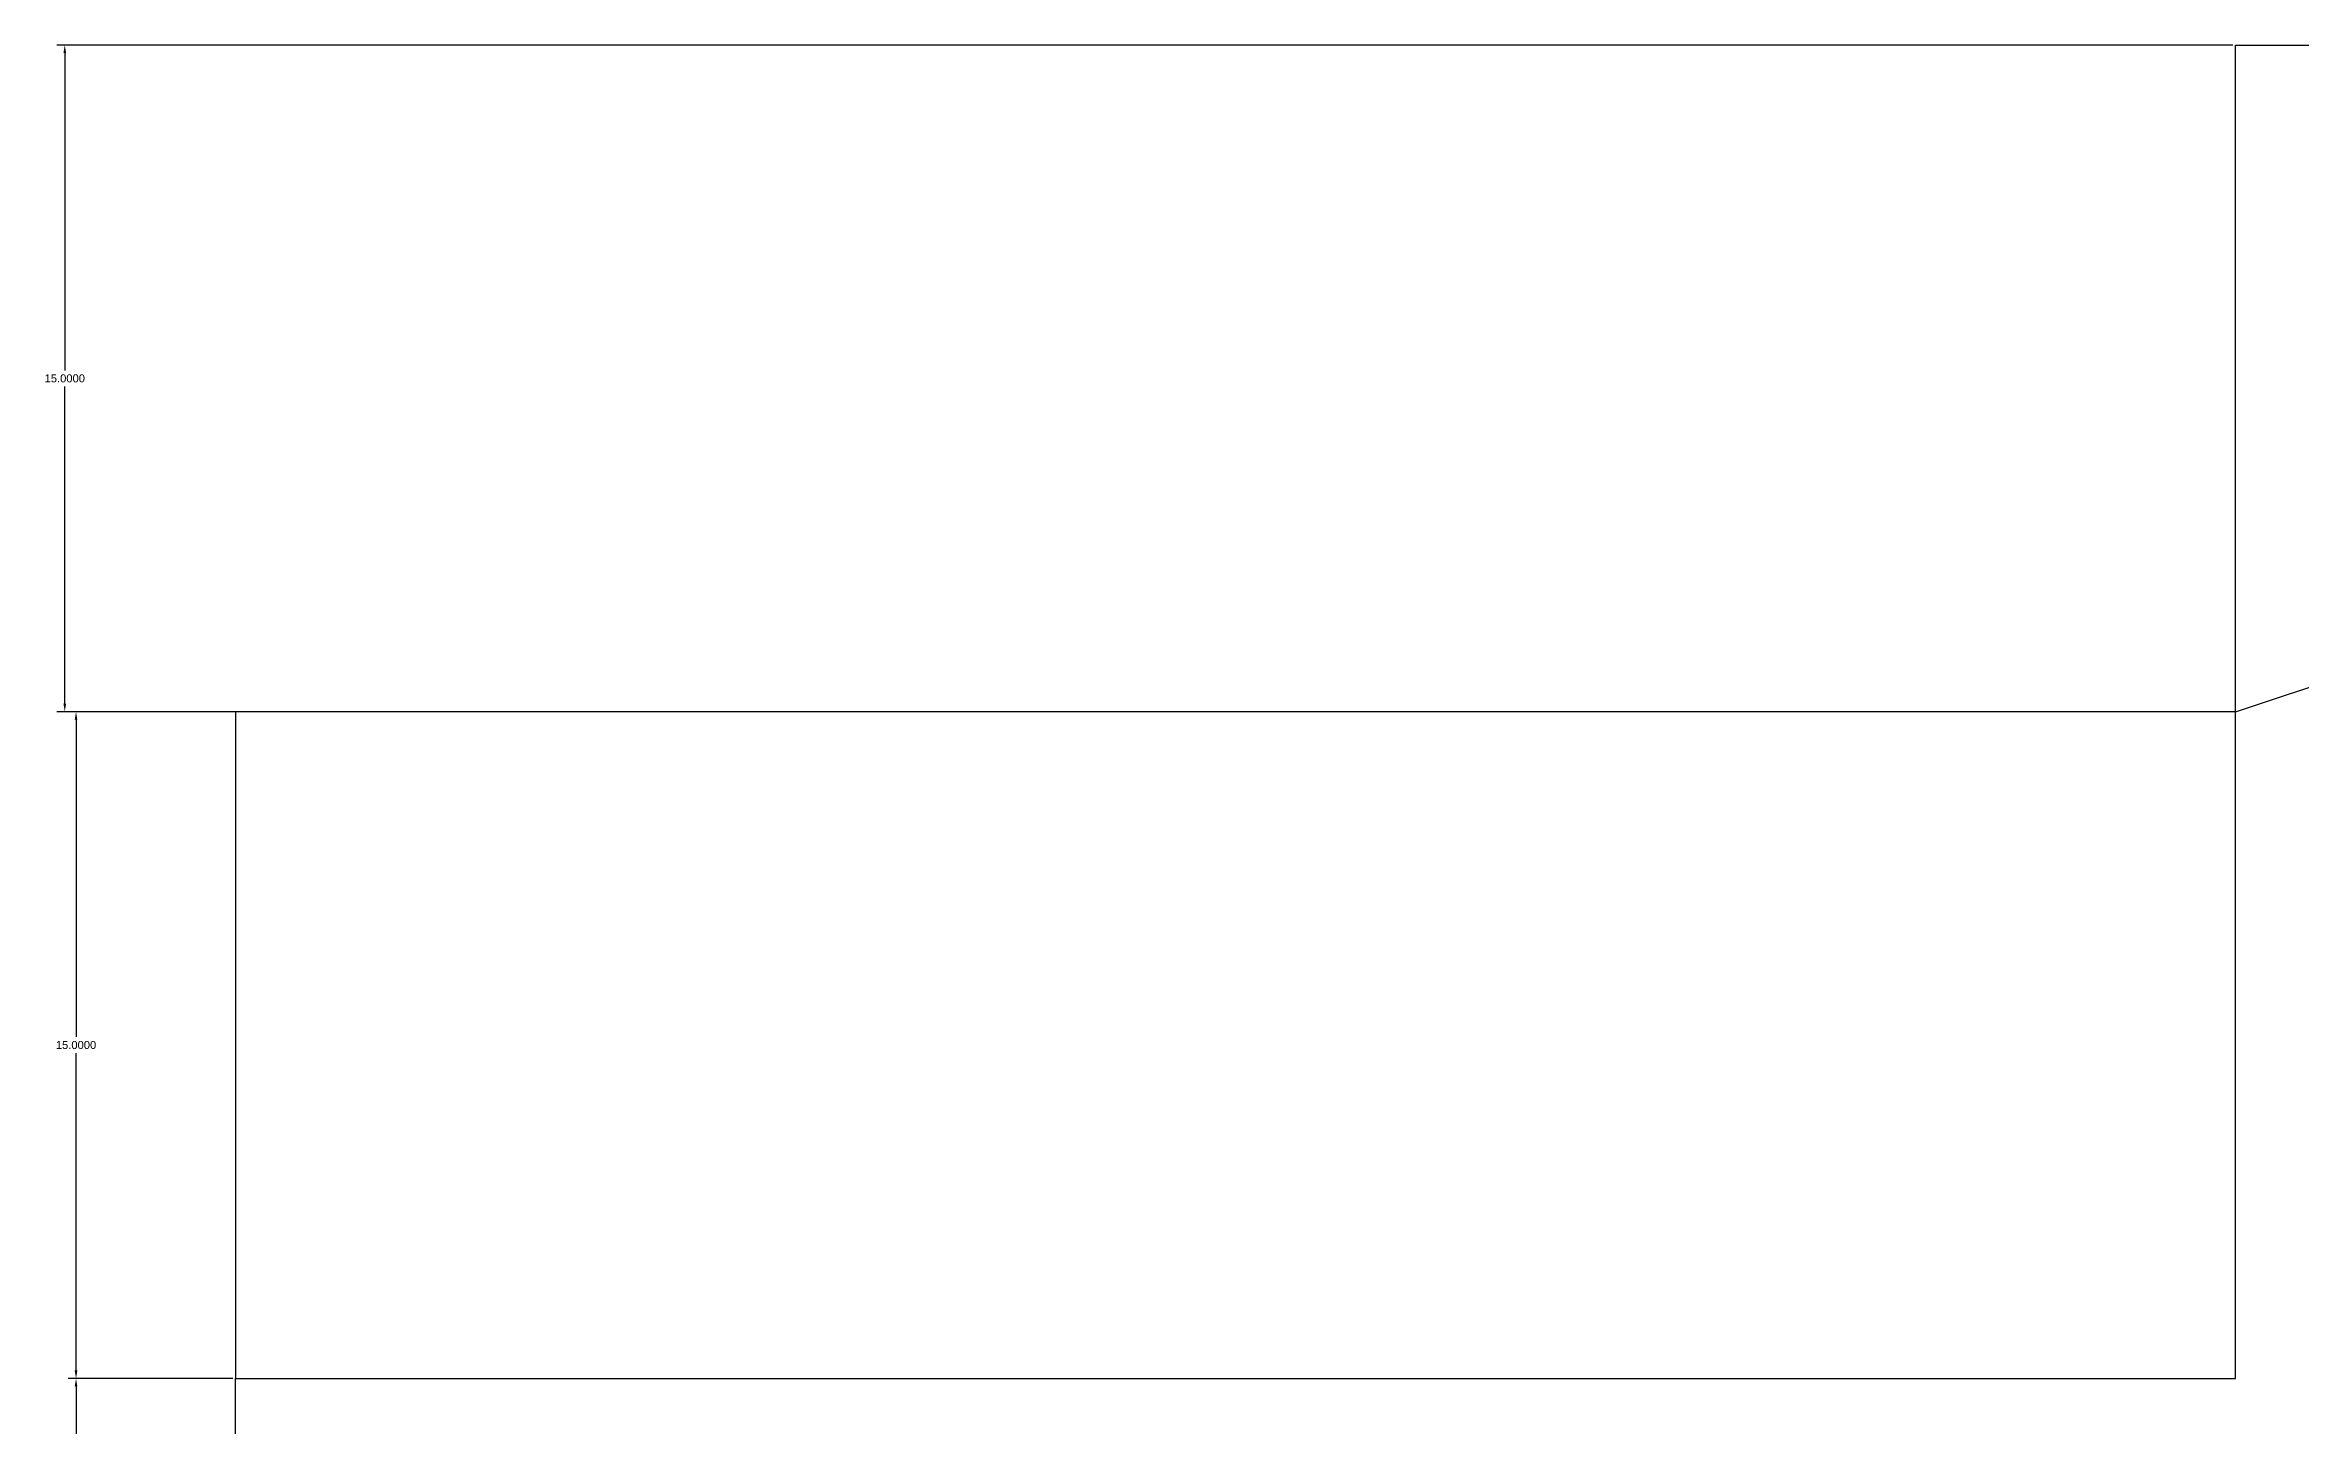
# Model space of a CAD drawing. Header units: inches. Extents: x -52 to 578, y -20 to 194.
# Drawn here: x 95.7 to 146.5, y 113.9 to 145 of the extents above; entities that cross this region are included whole.
import ezdxf

# ---------------------------------------------------------------- set-up
doc = ezdxf.new("R2010")
doc.units = ezdxf.units.IN
doc.header["$MEASUREMENT"] = 0
doc.layers.add('COTA', color=1, linetype='Continuous')
doc.styles.get("Standard").update_dxf_attribs({"font": 'Arial.ttf'})
doc.dimstyles.get("Standard").update_dxf_attribs({"dimtxt": 0.18, "dimasz": 0.18, "dimexe": 0.18, "dimexo": 0.0625, "dimgap": 0.09, "dimtad": 0, "dimtih": 1, "dimtoh": 1, "dimdec": 4, "dimzin": 0, "dimdsep": 46, "dimtxsty": 'Standard', "dimcen": 0.09, "dimadec": 0, "dimazin": 0, "dimtfac": 1, "dimtdec": 4, "dimtofl": 0, "dimtmove": 0, "dimatfit": 3, "dimfxl": 1, "dimtolj": 1, "dimtzin": 0, "dimarcsym": 0})

# ---------------------------------------------------------------- blocks, each defined once
blk = doc.blocks.new('*D3')
at = {"layer": 'COTA', "color": 0, "lineweight": -2, "transparency": 16777216}
for p, q in [((99.938, 115), (96.229, 115)), ((96.409, 114.82), (96.409, 100.181)), ((96.409, 85.18), (96.409, 99.819)), ((99.938, 85), (96.229, 85))]:
    blk.add_line(p, q, dxfattribs=at)
at = {"layer": 'COTA', "color": 0, "transparency": 16777216}
for points in [[(96.379, 114.82), (96.439, 114.82), (96.409, 115)], [(96.379, 85.18), (96.439, 85.18), (96.409, 85)]]:
    blk.add_solid(points, dxfattribs=at)
at = {"layer": 'Defpoints', "color": 0, "transparency": 16777216}
for p in [(96.409, 115), (100, 115), (100, 85)]:
    blk.add_point(p, dxfattribs=at)
at = {"layer": 'COTA', "color": 0, "transparency": 16777216, "insert": (96.409, 100), "char_height": 0.18, "attachment_point": 5}
blk.add_mtext('\\A1;30.0000', dxfattribs=at)
blk = doc.blocks.new('*D4')
at = {"layer": 'COTA', "color": 0, "lineweight": -2, "transparency": 16777216}
for p, q in [((99.938, 130), (96.229, 130)), ((96.409, 129.82), (96.409, 122.681)), ((96.409, 115.18), (96.409, 122.319)), ((99.938, 115), (96.229, 115))]:
    blk.add_line(p, q, dxfattribs=at)
at = {"layer": 'COTA', "color": 0, "transparency": 16777216}
for points in [[(96.379, 129.82), (96.439, 129.82), (96.409, 130)], [(96.379, 115.18), (96.439, 115.18), (96.409, 115)]]:
    blk.add_solid(points, dxfattribs=at)
at = {"layer": 'Defpoints', "color": 0, "transparency": 16777216}
for p in [(96.409, 130), (100, 130), (100, 115)]:
    blk.add_point(p, dxfattribs=at)
at = {"layer": 'COTA', "color": 0, "transparency": 16777216, "insert": (96.409, 122.5), "char_height": 0.18, "attachment_point": 5}
blk.add_mtext('\\A1;15.0000', dxfattribs=at)
blk = doc.blocks.new('*D5')
at = {"layer": 'COTA', "color": 0, "lineweight": -2, "transparency": 16777216}
for p, q in [((144.938, 145), (95.976, 145)), ((96.156, 144.82), (96.156, 137.681)), ((96.156, 130.18), (96.156, 137.319)), ((144.938, 130), (95.976, 130))]:
    blk.add_line(p, q, dxfattribs=at)
at = {"layer": 'COTA', "color": 0, "transparency": 16777216}
for points in [[(96.126, 144.82), (96.186, 144.82), (96.156, 145)], [(96.126, 130.18), (96.186, 130.18), (96.156, 130)]]:
    blk.add_solid(points, dxfattribs=at)
at = {"layer": 'Defpoints', "color": 0, "transparency": 16777216}
for p in [(96.156, 145), (145, 145), (145, 130)]:
    blk.add_point(p, dxfattribs=at)
at = {"layer": 'COTA', "color": 0, "transparency": 16777216, "insert": (96.156, 137.5), "char_height": 0.18, "attachment_point": 5}
blk.add_mtext('\\A1;15.0000', dxfattribs=at)

msp = doc.modelspace()

# ---------------------------------------------------------------- linework, layer by layer
for p, q in [((145, 130), (190, 145)), ((145, 130), (145, 145)), ((145, 145), (190, 145)), ((145, 130), (100, 130)), ((100, 130), (100, 115)), ((145, 115), (145, 130)), ((100, 85), (100, 115)), ((100, 115), (145, 115))]:
    msp.add_line(p, q)

# ---------------------------------------------------------------- dimensions: what is measured, and where the dimension line sits
at = {"layer": 'COTA'}
for p1, p2, distance, picture, middle in [((145, 130), (145, 145), 48.84352, '*D5', (96.15648, 137.5)), ((100, 115), (100, 130), 3.5907, '*D4', (96.4093, 122.5)), ((100, 85), (100, 115), 3.5907, '*D3', (96.4093, 100))]:
    dim = msp.add_aligned_dim(p1=p1, p2=p2, distance=distance, dimstyle='Standard', dxfattribs=at)
    dim.commit()
    dim.dimension.update_dxf_attribs({"geometry": picture, "text_midpoint": middle})

doc.saveas('drawing.dxf')
